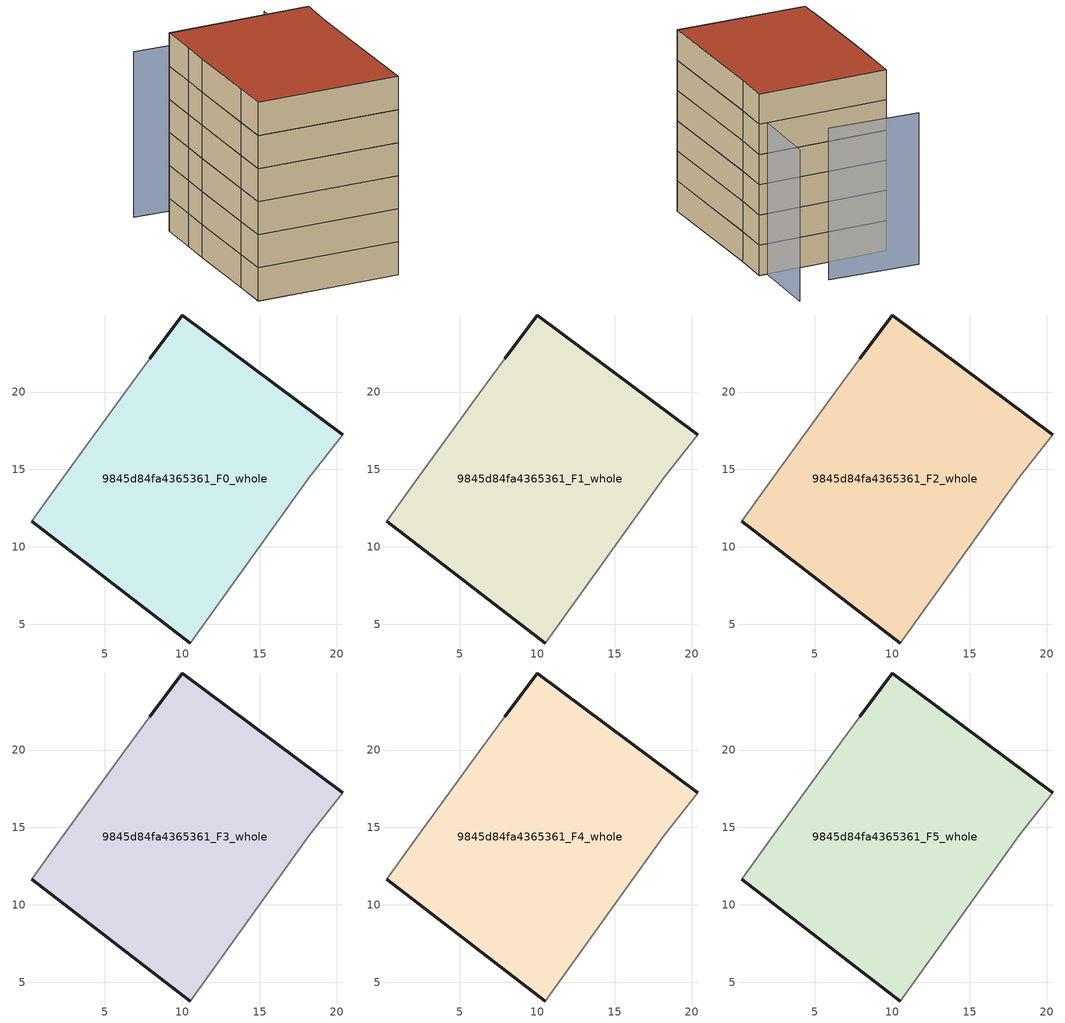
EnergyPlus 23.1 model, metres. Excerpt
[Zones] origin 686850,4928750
9845d84fa4365361_F0_whole
 floor ground (EU_floor_Construction): 10.52,3.79 18.21,14.49 20.38,17.25 10,24.98 7.9,22.14 6.29,19.97 2.09,14.16 0.28,11.65 z0
 wall outside (EU_wall_Construction): 10.52,3.79 0.28,11.65 / 7.9,22.14 10,24.98 20.38,17.25 z0:3
 wall adiabatic (EU_wall_Construction): 0.28,11.65 2.09,14.16 6.29,19.97 7.9,22.14 / 20.38,17.25 18.21,14.49 10.52,3.79 z0:3
9845d84fa4365361_F1_whole
 floor to 9845d84fa4365361_F0_whole (EU_floor_Construction): 10.52,3.79 18.21,14.49 20.38,17.25 10,24.98 7.9,22.14 6.29,19.97 2.09,14.16 0.28,11.65 z3
 wall outside (EU_wall_Construction): 10.52,3.79 0.28,11.65 / 7.9,22.14 10,24.98 20.38,17.25 z3:6
 wall adiabatic (EU_wall_Construction): 0.28,11.65 2.09,14.16 6.29,19.97 7.9,22.14 / 20.38,17.25 18.21,14.49 10.52,3.79 z3:6
9845d84fa4365361_F2_whole
 floor to 9845d84fa4365361_F1_whole (EU_floor_Construction): 10.52,3.79 18.21,14.49 20.38,17.25 10,24.98 7.9,22.14 6.29,19.97 2.09,14.16 0.28,11.65 z6
 wall outside (EU_wall_Construction): 10.52,3.79 0.28,11.65 / 7.9,22.14 10,24.98 20.38,17.25 z6:9
 wall adiabatic (EU_wall_Construction): 0.28,11.65 2.09,14.16 6.29,19.97 7.9,22.14 / 20.38,17.25 18.21,14.49 10.52,3.79 z6:9
9845d84fa4365361_F3_whole
 floor to 9845d84fa4365361_F2_whole (EU_floor_Construction): 10.52,3.79 18.21,14.49 20.38,17.25 10,24.98 7.9,22.14 6.29,19.97 2.09,14.16 0.28,11.65 z9
 wall outside (EU_wall_Construction): 10.52,3.79 0.28,11.65 / 7.9,22.14 10,24.98 20.38,17.25 z9:12
 wall adiabatic (EU_wall_Construction): 0.28,11.65 2.09,14.16 6.29,19.97 7.9,22.14 / 20.38,17.25 18.21,14.49 10.52,3.79 z9:12
9845d84fa4365361_F4_whole
 floor to 9845d84fa4365361_F3_whole (EU_floor_Construction): 10.52,3.79 18.21,14.49 20.38,17.25 10,24.98 7.9,22.14 6.29,19.97 2.09,14.16 0.28,11.65 z12
 wall outside (EU_wall_Construction): 10.52,3.79 0.28,11.65 / 7.9,22.14 10,24.98 20.38,17.25 z12:15
 wall adiabatic (EU_wall_Construction): 0.28,11.65 2.09,14.16 6.29,19.97 7.9,22.14 / 20.38,17.25 18.21,14.49 10.52,3.79 z12:15
9845d84fa4365361_F5_whole
 floor to 9845d84fa4365361_F4_whole (EU_floor_Construction): 10.52,3.79 18.21,14.49 20.38,17.25 10,24.98 7.9,22.14 6.29,19.97 2.09,14.16 0.28,11.65 z15
 wall outside (EU_wall_Construction): 10.52,3.79 0.28,11.65 / 7.9,22.14 10,24.98 20.38,17.25 z15:18
 wall adiabatic (EU_wall_Construction): 0.28,11.65 2.09,14.16 6.29,19.97 7.9,22.14 / 20.38,17.25 18.21,14.49 10.52,3.79 z15:18
 roof outside (EU_roof_Construction): 20.38,17.25 18.21,14.49 10.52,3.79 0.28,11.65 2.09,14.16 6.29,19.97 7.9,22.14 10,24.98 z18
shading: 9.58,4.51 23.94,23.23 / 8.07,22.01 0.28,11.65 / 18.3,23.35 11.35,29 z0:15
[Building]
EU S2 Campaign: North Axis=0; Terrain=City; Solar Distribution=FullExterior
[Site:Location]
Bologna: Latitude=44.5; Longitude=11.25; Time Zone=1; Elevation=37
[SizingPeriod:WeatherFileDays]
AnnualSizingPeriod: Begin Month=1; Begin Day of Month=1; End Month=12; End Day of Month=31; Day of Week for Start Day=Monday; Use Weather File Daylight Saving Period=No; Use Weather File Rain and Snow Indicators=No
[MATERIAL]
EU_InternalMass_Material: Roughness=MediumRough; Thickness=0.1; Conductivity=1; Density=1800; Specific Heat=900; Thermal Absorptance=0.9; Solar Absorptance=0.7; Visible Absorptance=0.7
[MATERIAL:NOMASS] Roughness=MediumRough; Thermal Absorptance=0.9; Solar Absorptance=0.7; Visible Absorptance=0.7
Name | Thermal Resistance
EU_wall_NoMass | 0.905828
EU_roof_NoMass | 0.37593
EU_floor_NoMass | 0.67114
[CONSTRUCTION]
EU_wall_Construction: EU_wall_NoMass
EU_roof_Construction: EU_roof_NoMass
EU_floor_Construction: EU_floor_NoMass
EU_InternalMass_Construction: EU_InternalMass_Material
[ZONE] Type=1; Multiplier=1; Ceiling Height=autocalculate; Floor Area=autocalculate; Part of Total Floor Area=Yes
Name | Volume
9845d84fa4365361_F0_whole | 641.335
9845d84fa4365361_F1_whole; 9845d84fa4365361_F2_whole; 9845d84fa4365361_F3_whole; 9845d84fa4365361_F4_whole; 9845d84fa4365361_F5_whole | 641.336
[INTERNALMASS] Construction=EU_InternalMass_Construction; Surface Area=191.679
Name | Zone or ZoneList
9845d84fa4365361_F0_whole_EU_InternalMass | 9845d84fa4365361_F0_whole
9845d84fa4365361_F1_whole_EU_InternalMass | 9845d84fa4365361_F1_whole
9845d84fa4365361_F2_whole_EU_InternalMass | 9845d84fa4365361_F2_whole
9845d84fa4365361_F3_whole_EU_InternalMass | 9845d84fa4365361_F3_whole
9845d84fa4365361_F4_whole_EU_InternalMass | 9845d84fa4365361_F4_whole
9845d84fa4365361_F5_whole_EU_InternalMass | 9845d84fa4365361_F5_whole
[OTHEREQUIPMENT] Fuel Type=Electricity; Design Level Calculation Method=Watts/Area; Power per Zone Floor Area=1; Fraction Latent=0; Fraction Radiant=0; Fraction Lost=0; Carbon Dioxide Generation Rate=0; EndUse Subcategory=EU_Step8_InternalGains
Name | Zone or ZoneList or Space or SpaceList | Schedule
EU_Step8_InternalGain_9845d84fa4365361_F0_whole_f000 | 9845d84fa4365361_F0_whole | EU_Step8_GainSchedule_9845d84fa4365361_F0_whole_f000
EU_Step8_InternalGain_9845d84fa4365361_F1_whole_f000 | 9845d84fa4365361_F1_whole | EU_Step8_GainSchedule_9845d84fa4365361_F1_whole_f000
EU_Step8_InternalGain_9845d84fa4365361_F2_whole_f000 | 9845d84fa4365361_F2_whole | EU_Step8_GainSchedule_9845d84fa4365361_F2_whole_f000
EU_Step8_InternalGain_9845d84fa4365361_F3_whole_f000 | 9845d84fa4365361_F3_whole | EU_Step8_GainSchedule_9845d84fa4365361_F3_whole_f000
EU_Step8_InternalGain_9845d84fa4365361_F4_whole_f000 | 9845d84fa4365361_F4_whole | EU_Step8_GainSchedule_9845d84fa4365361_F4_whole_f000
EU_Step8_InternalGain_9845d84fa4365361_F5_whole_f000 | 9845d84fa4365361_F5_whole | EU_Step8_GainSchedule_9845d84fa4365361_F5_whole_f000
[ZONEVENTILATION:DESIGNFLOWRATE] Schedule=EU_AlwaysOn; Design Flow Rate Calculation Method=AirChanges/Hour; Air Changes per Hour=0.73129; Ventilation Type=Natural; Fan Pressure Rise=0; Fan Total Efficiency=1; Constant Term Coefficient=1; Temperature Term Coefficient=0; Velocity Term Coefficient=0; Velocity Squared Term Coefficient=0; Minimum Indoor Temperature=-100; Maximum Indoor Temperature=100; Delta Temperature=-100; Minimum Outdoor Temperature=-100; Maximum Outdoor Temperature=100; Maximum Wind Speed=40
Name | Zone or ZoneList or Space or SpaceList
EU_ConstantAir_9845d84fa4365361_F0_whole | 9845d84fa4365361_F0_whole
EU_ConstantAir_9845d84fa4365361_F1_whole | 9845d84fa4365361_F1_whole
EU_ConstantAir_9845d84fa4365361_F2_whole | 9845d84fa4365361_F2_whole
EU_ConstantAir_9845d84fa4365361_F3_whole | 9845d84fa4365361_F3_whole
EU_ConstantAir_9845d84fa4365361_F4_whole | 9845d84fa4365361_F4_whole
EU_ConstantAir_9845d84fa4365361_F5_whole | 9845d84fa4365361_F5_whole
[HVACTEMPLATE:THERMOSTAT] Constant Heating Setpoint=20; Constant Cooling Setpoint=50
EU_HeatOnly_9845d84fa4365361_F0_whole; EU_HeatOnly_9845d84fa4365361_F1_whole; EU_HeatOnly_9845d84fa4365361_F2_whole; EU_HeatOnly_9845d84fa4365361_F3_whole; EU_HeatOnly_9845d84fa4365361_F4_whole; EU_HeatOnly_9845d84fa4365361_F5_whole
[HVACTEMPLATE:ZONE:IDEALLOADSAIRSYSTEM] System Availability Schedule=EU_AlwaysOn; Maximum Heating Supply Air Temperature=50; Minimum Cooling Supply Air Temperature=13; Maximum Heating Supply Air Humidity Ratio=0.0156; Minimum Cooling Supply Air Humidity Ratio=0.0077; Heating Limit=NoLimit; Cooling Limit=NoLimit; Heating Availability Schedule=EU_AlwaysOn; Cooling Availability Schedule=EU_CoolingOff; Dehumidification Control Type=ConstantSensibleHeatRatio; Cooling Sensible Heat Ratio=0.7; Dehumidification Setpoint=60; Humidification Control Type=None; Humidification Setpoint=30; Outdoor Air Method=None; Outdoor Air Flow Rate per Person=0.00944; Outdoor Air Flow Rate per Zone Floor Area=0; Outdoor Air Flow Rate per Zone=0; Demand Controlled Ventilation Type=None; Outdoor Air Economizer Type=NoEconomizer; Heat Recovery Type=None; Sensible Heat Recovery Effectiveness=0.7; Latent Heat Recovery Effectiveness=0.65
Name | Template Thermostat
9845d84fa4365361_F0_whole | EU_HeatOnly_9845d84fa4365361_F0_whole
9845d84fa4365361_F1_whole | EU_HeatOnly_9845d84fa4365361_F1_whole
9845d84fa4365361_F2_whole | EU_HeatOnly_9845d84fa4365361_F2_whole
9845d84fa4365361_F3_whole | EU_HeatOnly_9845d84fa4365361_F3_whole
9845d84fa4365361_F4_whole | EU_HeatOnly_9845d84fa4365361_F4_whole
9845d84fa4365361_F5_whole | EU_HeatOnly_9845d84fa4365361_F5_whole
[SIZING:ZONE] Zone Cooling Design Supply Air Temperature Input Method=SupplyAirTemperature; Zone Cooling Design Supply Air Temperature=13; Zone Heating Design Supply Air Temperature Input Method=SupplyAirTemperature; Zone Heating Design Supply Air Temperature=50; Zone Cooling Design Supply Air Humidity Ratio=0.008; Zone Heating Design Supply Air Humidity Ratio=0.008; Cooling Design Air Flow Method=DesignDay; Cooling Design Air Flow Rate=0; Cooling Minimum Air Flow per Zone Floor Area=0.000762; Cooling Minimum Air Flow=0; Cooling Minimum Air Flow Fraction=0.2; Heating Design Air Flow Method=DesignDay; Heating Design Air Flow Rate=0; Heating Maximum Air Flow per Zone Floor Area=0.002032; Heating Maximum Air Flow=0.141576; Heating Maximum Air Flow Fraction=0.3; Account for Dedicated Outdoor Air System=No; Dedicated Outdoor Air System Control Strategy=NeutralSupplyAir; Dedicated Outdoor Air Low Setpoint Temperature for Design=autosize; Dedicated Outdoor Air High Setpoint Temperature for Design=autosize; Zone Load Sizing Method=Sensible Load Only No Latent Load; Zone Latent Cooling Design Supply Air Humidity Ratio Input Method=HumidityRatioDifference; Zone Cooling Design Supply Air Humidity Ratio Difference=0.005; Zone Latent Heating Design Supply Air Humidity Ratio Input Method=HumidityRatioDifference; Zone Humidification Design Supply Air Humidity Ratio Difference=0.005
9845d84fa4365361_F0_whole; 9845d84fa4365361_F1_whole; 9845d84fa4365361_F2_whole; 9845d84fa4365361_F3_whole; 9845d84fa4365361_F4_whole; 9845d84fa4365361_F5_whole
[SCHEDULE:CONSTANT]
Name | Hourly Value
EU_AlwaysOn | 1
EU_CoolingOff | 0
[SCHEDULE:FILE] Column Number=1; Rows to Skip at Top=0; Number of Hours of Data=8760; Column Separator=Comma; Interpolate to Timestep=No; Minutes per Item=60; Adjust Schedule for Daylight Savings=Yes
Name | File
EU_Step8_GainSchedule_9845d84fa4365361_F0_whole_f000 | ../../schedules/9845d84fa4365361/9845d84fa4365361_F0_whole_f000_gain.csv
EU_Step8_GainSchedule_9845d84fa4365361_F1_whole_f000 | ../../schedules/9845d84fa4365361/9845d84fa4365361_F1_whole_f000_gain.csv
EU_Step8_GainSchedule_9845d84fa4365361_F2_whole_f000 | ../../schedules/9845d84fa4365361/9845d84fa4365361_F2_whole_f000_gain.csv
EU_Step8_GainSchedule_9845d84fa4365361_F3_whole_f000 | ../../schedules/9845d84fa4365361/9845d84fa4365361_F3_whole_f000_gain.csv
EU_Step8_GainSchedule_9845d84fa4365361_F4_whole_f000 | ../../schedules/9845d84fa4365361/9845d84fa4365361_F4_whole_f000_gain.csv
EU_Step8_GainSchedule_9845d84fa4365361_F5_whole_f000 | ../../schedules/9845d84fa4365361/9845d84fa4365361_F5_whole_f000_gain.csv
